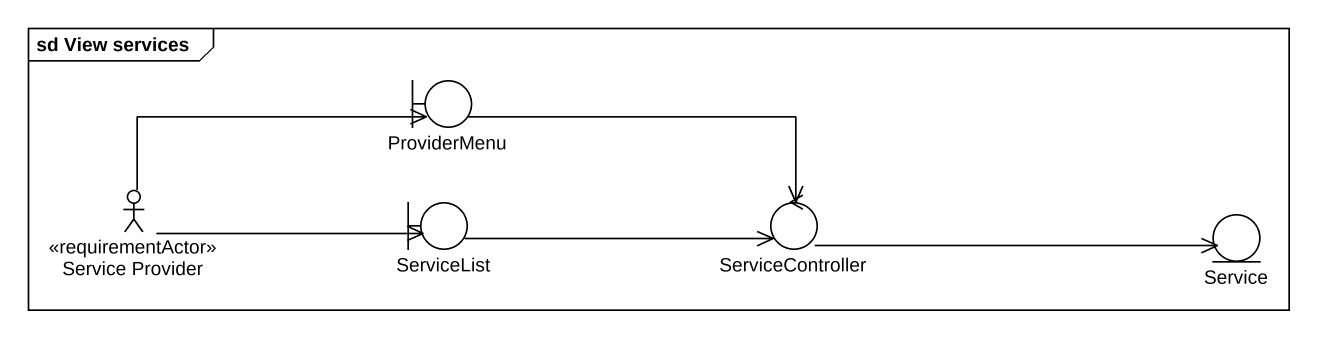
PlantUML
@startuml
mainframe sd View services
boundary ProviderMenu
actor "Service Provider" as Service_Provider <<requirementActor>>
boundary ServiceList
control ServiceController
entity Service
ProviderMenu -right-> ServiceController
Service_Provider -right-> ProviderMenu
Service_Provider -right-> ServiceList
ServiceList -right-> ServiceController
ServiceController -right-> Service
@enduml
